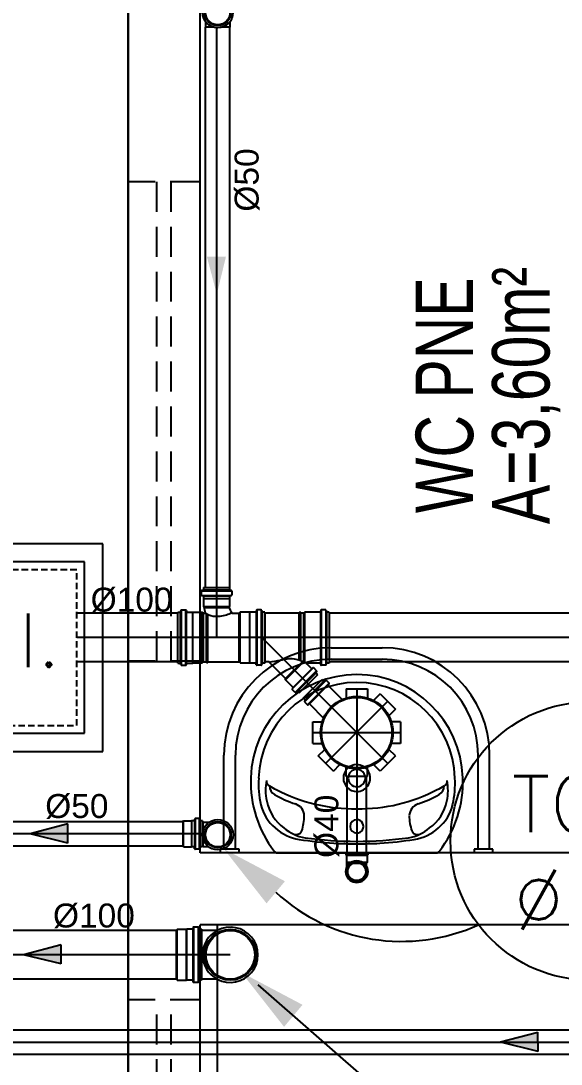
# Model space of a CAD drawing. Header units: millimetres. Extents: x 2502 to 4311, y 2007 to 3121.
# Drawn here: x 3259.9 to 3305, y 2608.3 to 2695.4 of the extents above; entities that cross this region are included whole.
import ezdxf
from ezdxf.enums import TextEntityAlignment as Align

# ---------------------------------------------------------------- set-up
doc = ezdxf.new("R2010")
doc.units = ezdxf.units.MM
doc.header["$LTSCALE"] = 20
doc.header["$MEASUREMENT"] = 0
doc.linetypes.add('HIDDEN', pattern=[0.375, 0.25, -0.125])
doc.linetypes.add('HIDDEN2', pattern=[0.1875, 0.125, -0.0625])
doc.layers.get('0').update_dxf_attribs({"linetype": 'CONTINUOUS'})
for name, color, linetype in [('A-PEN-08', 8, 'CONTINUOUS'), ('A-PEN-C', 4, 'CONTINUOUS'), ('AF', 5, 'CONTINUOUS'), ('Arq-mobiliário', 1, 'CONTINUOUS'), ('E-txt-g', 3, 'CONTINUOUS'), ('Esgoto', 5, 'CONTINUOUS'), ('HIDROGRAFIA', 4, 'CONTINUOUS'), ('Texto-Tubos', 7, 'CONTINUOUS'), ('TigreCad', 3, 'CONTINUOUS'), ('Tinterno', 9, 'CONTINUOUS')]:
    doc.layers.add(name, color=color, linetype=linetype)
doc.layers.add('E-Txt-W', color=7, linetype='CONTINUOUS', lineweight=20)
doc.styles.add('F2', font='swisscl.ttf')
doc.styles.add('R80', font='simplex.shx', dxfattribs={"height": 12})
doc.styles.add('REG60', font='romans.shx', dxfattribs={"width": 0.8, "height": 0.15})
doc.styles.add('REG80', font='romans.shx', dxfattribs={"width": 0.8, "height": 0.2})
doc.styles.add('ROMANS', font='romans', dxfattribs={"height": 0.1})
doc.styles.add('TCTUBOS-TXT', font='arial.ttf')
pattern_1 = [(180, (33306.334, -15184.04), (-1e-14, -30), []), (270, (33306.334, -15184.04), (30, -1e-14), [])]

# ---------------------------------------------------------------- blocks, each defined once
blk = doc.blocks.new('A$C734F529C')
at = {"layer": 'Arq-mobiliário', "color": 8}
for p, q in [((0.4095, 0.1493), (0.5559, 0.2958)), ((0.263, 0.0028), (0.4095, 0.1493))]:
    blk.add_line(p, q, dxfattribs=at)
for centre, radius, start, end in [((0.2762, 0.2812), 0.2776, 46.6825, 134.8182), ((0.2762, 0.2814), 0.2569, 46.659, 134.8143), ((0.2774, 0.2825), 0.2774, 135.1856, 223.3409), ((0.2774, 0.2825), 0.2569, 135.1856, 223.3409), ((0.2961, 0.2905), 0.2368, 31.5701, 48.6316), ((0.2665, 0.2669), 0.2947, 7.2583, 47.2045), ((0.3679, 0.3385), 0.1336, 32.812, 56.1269), ((0.4349, 0.4389), 0.0129, 349.0033, 55.1323), ((0.3239, 0.4604), 0.126, 347.9139, 349.0063), ((0.0234, 0.5449), 0.4378, 314.1199, 342.6649), ((0.1743, 0.4817), 0.2886, 333.4349, 345.4529), ((0.3239, 0.4604), 0.126, 338.6151, 347.9139), ((0.4282, 0.4158), 0.0263, 345.415, 44.5481), ((0.3837, 0.3474), 0.1155, 351.1496, 33.3797), ((0.4005, 0.3552), 0.114, 355.335, 31.3433), ((0.4619, 0.3375), 0.0331, 152.7418, 223.2182), ((0.3864, 0.3382), 0.1118, 324.1374, 355.6107), ((0.3955, 0.351), 0.1188, 323.3776, 357.5489), ((0.2716, 0.2872), 0.035, 134.9999, 314.9999), ((0.2716, 0.2872), 0.035, 314.9999, 134.9999), ((0.2716, 0.2872), 0.0225, 134.9999, 314.9999), ((0.2716, 0.2872), 0.0225, 314.9999, 134.9999), ((0.5262, 0.4036), 0.1254, 225.1396, 243.6358), ((0.4759, 0.3075), 0.0173, 262.2515, 332.4519), ((0.5489, 0.3029), 0.01, 314.9999, 7.2583), ((-0.2565, 0.8201), 0.9152, 314.7851, 323.2653), ((-0.3789, 0.9179), 1.0784, 318.9338, 323.7464), ((0.4749, 0.3003), 0.01, 243.6358, 262.2515), ((0.0138, 0.5354), 0.4378, 287.3349, 315.8799), ((0.3607, 0.1981), 0.0175, 134.9999, 314.9999), ((0.3607, 0.1981), 0.0175, 314.9999, 134.9999), ((-0.8918, 1.4293), 1.8018, 315.4777, 317.3863), ((-0.2613, 0.8153), 0.9152, 306.7345, 315.2147), ((-0.8706, 1.4506), 1.8018, 312.6135, 314.5221), ((0.1199, 0.1238), 0.0129, 214.8675, 280.9965), ((0.2202, 0.1909), 0.1336, 213.873, 237.1879), ((0.0983, 0.2349), 0.126, 280.9935, 282.0859), ((0.143, 0.1306), 0.0263, 225.4517, 284.5849), ((0.0983, 0.2349), 0.126, 282.0859, 291.3847), ((0.0771, 0.3844), 0.2886, 284.547, 296.565), ((0.2213, 0.0969), 0.0331, 46.7816, 117.258), ((0.1551, 0.0326), 0.1254, 26.364, 44.8603), ((-0.3591, 0.9376), 1.0784, 306.2535, 311.066), ((0.2919, 0.2923), 0.2947, 222.7953, 262.7416), ((0.2683, 0.2627), 0.2368, 221.3682, 238.4298), ((0.2206, 0.1724), 0.1118, 274.3891, 305.8624), ((0.2513, 0.0829), 0.0173, 297.5479, 7.7483), ((0.2585, 0.0838), 0.01, 7.7483, 26.364), ((0.2036, 0.1583), 0.114, 238.6565, 274.6648), ((0.2114, 0.1751), 0.1155, 236.6201, 278.8502), ((0.2078, 0.1633), 0.1188, 272.4509, 306.6222), ((0.2559, 0.0099), 0.01, 262.7416, 314.9999)]:
    blk.add_arc(centre, radius, start, end, dxfattribs=at)
blk = doc.blocks.new('TXT-AMB75')
at = {"layer": 'E-txt-g', "style": 'REG80', "width": 0.8, "flags": 8}
blk.add_attdef('TXT', text='', height=0.2, dxfattribs=at).set_placement((0.0055, 0.2964), align=Align.CENTER)
at = {"layer": 'E-Txt-W', "style": 'REG60', "width": 0.8, "flags": 8}
blk.add_attdef('TXT', text='', height=0.15, dxfattribs=at).set_placement((0.0055, 0.0271), align=Align.CENTER)
blk = doc.blocks.new('27150012p')
at = {"layer": 'TigreCad'}
for p, q in [((-22.5, 91.5), (-22.5, 72.1)), ((-22.5, 91.5), (22.5, 91.5)), ((22.5, 91.5), (22.5, 72.1)), ((-80.6, 48.8), (-48.8, 80.6)), ((-48.8, 80.6), (-35.1, 66.9)), ((48.8, 80.6), (35.1, 66.9)), ((48.8, 80.6), (80.6, 48.8)), ((-80.6, 48.8), (-66.9, 35.1)), ((80.6, 48.8), (66.9, 35.1)), ((-91.5, -22.5), (-91.5, 22.5)), ((-91.5, 22.5), (-72.1, 22.5)), ((111.4, 27.4), (70.4, 27.4)), ((112.7, 30.9), (112.4, 28.3)), ((122.4, 31.8), (113.7, 31.8)), ((113.7, 30.8), (113.7, -30.8)), ((122.4, 30.8), (122.4, -30.8)), ((123.4, 31.1), (124.2, 28.1)), ((129.5, 27.4), (125.1, 27.4)), ((129.5, 27.4), (129.5, -27.4)), ((-91.5, -22.5), (-72.1, -22.5)), ((-80.6, -48.8), (-66.9, -35.1)), ((80.6, -48.8), (66.9, -35.1)), ((111.4, -27.4), (70.4, -27.4)), ((112.7, -30.9), (112.4, -28.3)), ((122.4, -31.8), (113.7, -31.8)), ((123.4, -31.1), (124.2, -28.1)), ((129.5, -27.4), (125.1, -27.4)), ((-48.8, -80.6), (-80.6, -48.8)), ((80.6, -48.8), (48.8, -80.6)), ((-48.8, -80.6), (-35.1, -66.9)), ((-22.5, -91.5), (-22.5, -72.1)), ((22.5, -91.5), (22.5, -72.1)), ((48.8, -80.6), (35.1, -66.9)), ((22.5, -91.5), (-22.5, -91.5))]:
    blk.add_line(p, q, dxfattribs=at)
blk.add_circle((0, 0), 75.5, dxfattribs=at)
for centre, start, end in [((111.4, 28.4), 270, 355), ((113.7, 30.8), 90, 175), ((122.4, 30.8), 15, 90), ((125.1, 28.4), 195, 270), ((111.4, -28.4), 5, 90), ((113.7, -30.8), 185, 270), ((122.4, -30.8), 270, 345), ((125.1, -28.4), 90, 165)]:
    blk.add_arc(centre, 1, start, end, dxfattribs=at)
at = {"layer": 'Tinterno'}
for p, q in [((112.4, 27.4), (112.4, -27.4)), ((124.4, 27.4), (124.4, -27.4))]:
    blk.add_line(p, q, dxfattribs=at)
blk.add_circle((0, 0), 73.5, dxfattribs=at)
blk = doc.blocks.new('26277469p')
at = {"layer": 'TigreCad'}
for p, q in [((78, 50.8), (6, 50.8)), ((78, 50.8), (78.1, 52.3)), ((78, -46.9), (78, 50.8)), ((78.1, -46.9), (78.1, 52.3)), ((81.1, 52.3), (78.1, 52.3)), ((81.1, -47.9), (81.1, 52.3)), ((81.2, 50.8), (81.1, 52.3)), ((81.2, -48), (81.2, 50.8)), ((87.4, 50.8), (81.2, 50.8)), ((89.8, 53.2), (87.4, 50.8)), ((89.8, -51.8), (89.8, 53.2)), ((121.7, 53.2), (89.8, 53.2)), ((122.9, 56.7), (122.7, 54.2)), ((133.3, 57.6), (123.9, 57.6)), ((123.9, 56.6), (123.9, -56.7)), ((133.3, 56.6), (133.3, -56.7)), ((134.3, 56.9), (135.1, 54)), ((140.5, 53.2), (136.1, 53.2)), ((140.5, 53.2), (140.5, -53.3)), ((14.9, -50.8), (6, -50.8)), ((49.6, -85.4), (14.9, -50.8)), ((49.6, -88.3), (87.3, -50.5)), ((106.9, -63.4), (63.4, -106.9)), ((103.4, -64.8), (93.6, -55)), ((121.7, -53.3), (94.3, -53.3)), ((106.8, -63.1), (104.8, -64.8)), ((114.4, -69.4), (108.2, -63.2)), ((122.9, -56.7), (122.7, -54.2)), ((133.3, -57.7), (123.9, -57.7)), ((134.3, -56.9), (135.1, -54)), ((140.5, -53.3), (136.1, -53.3)), ((49.6, -88.3), (49.6, -85.4)), ((113.6, -70.1), (70.1, -113.6)), ((116.2, -77.5), (77.5, -116.2)), ((114.5, -70.6), (113, -73.3)), ((116.2, -77.5), (113.1, -74.5)), ((64.8, -103.4), (49.6, -88.3)), ((63.1, -106.8), (64.8, -104.8)), ((69.4, -114.4), (63.2, -108.2)), ((70.6, -114.5), (73.3, -113)), ((77.5, -116.2), (74.5, -113.1))]:
    blk.add_line(p, q, dxfattribs=at)
blk.add_lwpolyline([(15.8, -51.2, -0.013476), (38.9, -47.1, -0.106485), (67.2, -44.2, -0.09207), (93.5, -53.8, -0.112954)], format="xyb", dxfattribs=at)
for centre, start, end in [((121.7, 54.2), 270, 355), ((123.9, 56.6), 90, 175), ((133.3, 56.6), 15, 90), ((136.1, 54.2), 195, 270), ((14.9, -51.8), 34.2682, 90), ((94.3, -54.3), 90, 225), ((104.1, -64.1), 225, 310), ((107.4, -63.9), 45, 130), ((121.7, -54.3), 5, 90), ((123.9, -56.7), 185, 270), ((133.3, -56.7), 270, 345), ((136.1, -54.3), 90, 165), ((113.8, -73.8), 150, 225), ((113.6, -70.1), 330, 45), ((63.9, -107.4), 140, 225), ((64.1, -104.1), 320, 45), ((70.1, -113.6), 225, 300), ((73.8, -113.8), 45, 120)]:
    blk.add_arc(centre, 1, start, end, dxfattribs=at)
at = {"layer": 'Tinterno'}
for p, q in [((6, 50.8), (6, -50.8)), ((87.4, -50.6), (87.4, 50.8)), ((122.6, 53.2), (122.6, -53.3)), ((135.3, 53.2), (135.3, -53.3)), ((85.3, -49.6), (49.6, -85.4)), ((104.1, -65.4), (65.4, -104.1)), ((112.6, -73.9), (73.9, -112.6))]:
    blk.add_line(p, q, dxfattribs=at)
blk = doc.blocks.new('11031030p')
at = {"layer": 'TigreCad'}
for p, q in [((0, -53.3), (0, 53.2)), ((0, 53.2), (4.4, 53.2)), ((6.2, 56.9), (5.4, 54)), ((7.2, 57.6), (16.6, 57.6)), ((7.2, -56.7), (7.2, 56.6)), ((16.6, -56.7), (16.6, 56.6)), ((17.6, 56.7), (17.8, 54.2)), ((18.8, 53.2), (30.9, 53.2)), ((30.9, 53.2), (31.2, 53)), ((50.9, 53), (31.2, 53)), ((50.9, 53), (53.1, 50.8)), ((53.1, -50.8), (53.1, 50.8)), ((0, -53.3), (4.4, -53.3)), ((6.2, -56.9), (5.4, -54)), ((7.2, -57.7), (16.6, -57.7)), ((17.6, -56.7), (17.8, -54.2)), ((18.8, -53.3), (30.9, -53.3)), ((30.9, -53.3), (31.2, -53)), ((31.2, -53), (50.9, -53)), ((50.9, -53), (53.1, -50.8))]:
    blk.add_line(p, q, dxfattribs=at)
for centre, start, end in [((4.4, 54.2), 270, 345), ((7.2, 56.6), 90, 165), ((16.6, 56.6), 5, 90), ((18.8, 54.2), 185, 270), ((4.4, -54.2), 15, 90), ((7.2, -56.7), 195, 270), ((16.6, -56.7), 270, 355), ((18.8, -54.2), 90, 175)]:
    blk.add_arc(centre, 1, start, end, dxfattribs=at)
at = {"layer": 'Tinterno'}
for p, q in [((5.2, -53.3), (5.2, 53.2)), ((17.9, -53.3), (17.9, 53.2)), ((30.9, 53.2), (30.9, -53.3)), ((31.2, 53), (31.2, -53)), ((50.9, 53), (50.9, -53))]:
    blk.add_line(p, q, dxfattribs=at)
blk = doc.blocks.new('inp_cx')
for p, q in [((40, 40), (-40, 40)), ((-40, 40), (-40, -40)), ((40, -40), (40, 40)), ((-40, -40), (40, -40))]:
    blk.add_line(p, q)
at = {"color": 1, "linetype": 'Continuous', "ltscale": 0.5}
for p, q in [((33, 33), (-33, 33)), ((-33, 33), (-33, -33)), ((33, -33), (33, 33)), ((-33, -33), (33, -33))]:
    blk.add_line(p, q, dxfattribs=at)
at = {"color": 1, "linetype": 'HIDDEN', "ltscale": 0.5}
for p, q in [((30, 30), (-30, 30)), ((-30, 30), (-30, -30)), ((30, -30), (30, 30)), ((-30, -30), (30, -30))]:
    blk.add_line(p, q, dxfattribs=at)
at = {"style": 'R80'}
blk.add_text('C.I.', height=20.592, dxfattribs=at).set_placement((-19.56, -7.5))
blk = doc.blocks.new('j9n40d')
at = {"layer": 'TigreCad'}
for p, q in [((19, 21.8), (17.8, 20.6)), ((34, 21.8), (19, 21.8)), ((19, -21.8), (19, 21.8)), ((35, 22.8), (34, 21.8)), ((35, 22.8), (35, -22.8)), ((39, 22.8), (35, 22.8)), ((39, 22.8), (39, -22.8)), ((0, 20.6), (9.8, 20.6)), ((9.8, 20.6), (17.8, 20.6)), ((0, -20.6), (9.8, -20.6)), ((9.8, -20.6), (17.8, -20.6)), ((19, -21.8), (17.8, -20.6)), ((34, -21.8), (19, -21.8)), ((35, -22.8), (34, -21.8)), ((39, -22.8), (35, -22.8))]:
    blk.add_line(p, q, dxfattribs=at)
for radius, start, end in [(22.8, 64.6232, 295.3768), (20.6, 90, 270)]:
    blk.add_arc((0, 0), radius, start, end, dxfattribs=at)
at = {"layer": 'Tinterno'}
for p, q in [((34, 21.8), (34, -21.8)), ((17.8, 20.6), (17.8, -20.6))]:
    blk.add_line(p, q, dxfattribs=at)
blk.add_arc((0, 0), 21.8, 70.9009, 289.0991, dxfattribs=at)
blk = doc.blocks.new('j9n40s')
at = {"layer": 'TigreCad'}
for p, q in [((19, 21.8), (17.8, 20.6)), ((19, 12.6), (19, 21.8)), ((34, 21.8), (19, 21.8)), ((35, 22.8), (34, 21.8)), ((39, 22.8), (35, 22.8)), ((35, 22.8), (35, -22.8)), ((39, 22.8), (39, -22.8)), ((9.8, 20.6), (17.8, 20.6)), ((17.8, 20.6), (17.8, 14.3)), ((9.8, -20.6), (17.8, -20.6)), ((17.8, -20.6), (17.8, -14.3)), ((19, -21.8), (17.8, -20.6)), ((19, -12.6), (19, -21.8)), ((34, -21.8), (19, -21.8)), ((35, -22.8), (34, -21.8)), ((39, -22.8), (35, -22.8))]:
    blk.add_line(p, q, dxfattribs=at)
for radius in [22.8, 20]:
    blk.add_circle((0, 0), radius, dxfattribs=at)
at = {"layer": 'Tinterno'}
blk.add_line((34, 21.8), (34, -21.8), dxfattribs=at)
blk.add_circle((0, 0), 18.8, dxfattribs=at)
blk = doc.blocks.new('j9n50s')
at = {"layer": 'TigreCad'}
for p, q in [((19.2, 25.4), (30.3, 25.4)), ((19.2, -25.4), (30.3, -25.4))]:
    blk.add_line(p, q, dxfattribs=at)
for radius in [31.8, 27.4]:
    blk.add_circle((0, 0), radius, dxfattribs=at)
at = {"layer": 'Tinterno'}
for p, q in [((30.3, 25.4), (30.3, 9.7)), ((30.3, -9.7), (30.3, -25.4))]:
    blk.add_line(p, q, dxfattribs=at)
blk.add_circle((0, 0), 25.6, dxfattribs=at)
blk = doc.blocks.new('11030602p')
at = {"layer": 'TigreCad'}
for p, q in [((0, 27.3), (4.4, 27.3)), ((0, -27.3), (0, 27.3)), ((6.1, 31.1), (5.3, 28.1)), ((7.1, 31.8), (15.8, 31.8)), ((7.1, -30.8), (7.1, 30.8)), ((15.8, -30.8), (15.8, 30.8)), ((16.8, 30.9), (17.1, 28.3)), ((18.1, 27.3), (22.7, 27.3)), ((22.7, 27.3), (23, 27.1)), ((39.7, 27.1), (23, 27.1)), ((39.7, 27.1), (41.5, 25.3)), ((41.5, -25.4), (41.5, 25.3)), ((0, -27.3), (4.4, -27.3)), ((6.1, -31.1), (5.3, -28.1)), ((7.1, -31.8), (15.8, -31.8)), ((16.8, -30.9), (17.1, -28.3)), ((18.1, -27.3), (22.7, -27.3)), ((22.7, -27.3), (23, -27.1)), ((39.7, -27.1), (23, -27.1)), ((39.7, -27.1), (41.5, -25.4))]:
    blk.add_line(p, q, dxfattribs=at)
for centre, start, end in [((4.4, 28.4), 270, 345), ((7.1, 30.8), 90, 165), ((15.8, 30.8), 5, 90), ((18.1, 28.4), 185, 270), ((4.4, -28.3), 15, 90), ((7.1, -30.8), 195, 270), ((15.8, -30.8), 270, 355), ((18.1, -28.3), 90, 175)]:
    blk.add_arc(centre, 1, start, end, dxfattribs=at)
at = {"layer": 'Tinterno'}
for p, q in [((5.1, -27.3), (5.1, 27.3)), ((17.1, -27.3), (17.1, 27.3)), ((22.7, 27.3), (22.7, -27.3)), ((23, -27.1), (23, 27.1)), ((39.7, 27.1), (39.7, -27.1))]:
    blk.add_line(p, q, dxfattribs=at)
blk = doc.blocks.new('trn1050p')
at = {"layer": 'TigreCad'}
for p, q in [((-57.6, 73.2), (-57.6, 63.8)), ((-56.9, 74.2), (-54, 75)), ((-56.6, 73.2), (56.6, 73.2)), ((-53.3, 80.4), (-53.3, 76)), ((-53.3, 80.4), (53.2, 80.4)), ((53.2, 80.4), (53.2, 76)), ((56.9, 74.2), (54, 75)), ((57.6, 73.2), (57.6, 63.8)), ((-56.7, 62.8), (-54.2, 62.6)), ((-56.6, 63.8), (56.6, 63.8)), ((-53.3, 61.6), (-53.3, 49.5)), ((-53.3, 49.5), (53.2, 49.5)), ((-53.3, 49.5), (-53, 49.2)), ((-53, 49.2), (-53, 29.5)), ((53.2, 49.5), (53, 49.2)), ((53, 49.2), (53, 29.5)), ((53.2, 61.6), (53.2, 49.5)), ((56.7, 62.8), (54.2, 62.6)), ((-53, 29.5), (53, 29.5)), ((-53, 29.5), (-50.8, 27.3)), ((-50.8, 27.3), (-50.8, 21.1)), ((53, 29.5), (50.8, 27.3)), ((50.8, 27.3), (50.8, 24.3)), ((64.7, 27.1), (63.5, 26)), ((81.5, 27.1), (64.7, 27.1)), ((64.7, 27.1), (64.7, -27.1)), ((81.7, 27.3), (81.5, 27.1)), ((81.7, 27.3), (81.7, -27.4)), ((86.3, 27.3), (81.7, 27.3)), ((87.6, 30.9), (87.3, 28.3)), ((87.8, 30.8), (87.8, -30.8)), ((97.3, 31.8), (88.6, 31.8)), ((97.3, 30.8), (97.3, -30.8)), ((98.3, 31.1), (99.1, 28.1)), ((104.4, 27.3), (100, 27.3)), ((104.4, 27.3), (104.4, -27.4)), ((-50.8, 21.1), (-52.3, 21)), ((-52.3, 21), (49.3, 21)), ((-52.3, 21), (-52.3, 18)), ((-52.3, 18), (47.6, 18)), ((-50.8, 17.9), (-52.3, 18)), ((-50.8, 21.1), (49.4, 21.1)), ((-50.8, 17.9), (-50.8, -47.6)), ((50.8, -32.8), (50.8, -47.6)), ((64.7, -27.1), (63.6, -26.1)), ((81.5, -27.1), (64.7, -27.1)), ((81.7, -27.4), (81.5, -27.1)), ((86.3, -27.4), (81.7, -27.4)), ((87.6, -30.9), (87.3, -28.3)), ((97.3, -31.8), (88.6, -31.8)), ((98.3, -31.1), (99.1, -28.1)), ((104.4, -27.4), (100, -27.4))]:
    blk.add_line(p, q, dxfattribs=at)
blk.add_lwpolyline([(51.2, -32, -0.027298), (47.1, -21.2, -0.106485), (44.2, 7.1, -0.145484), (51.2, 23.5, -0.158336)], format="xyb", dxfattribs=at)
for centre, radius, start, end in [((-56.6, 73.2), 1, 105, 180), ((-54.2, 76), 1, 285, 0), ((54.2, 76), 1, 180, 255), ((56.6, 73.2), 1, 0, 75), ((-56.6, 63.8), 1, 180, 265), ((-54.2, 61.6), 1, 0, 85), ((54.2, 61.6), 1, 95, 180), ((56.6, 63.8), 1, 275, 0), ((51.8, 24.3), 1, 180, 286.0322), ((82, -80.8), 108.3, 99.8299, 106.0322), ((86.3, 28.4), 1, 270, 355), ((88.6, 30.8), 1, 90, 175), ((97.3, 30.8), 1, 15, 90), ((100, 28.4), 1, 195, 270), ((51.8, -32.8), 1, 122.215, 180), ((82, -80.8), 57.6, 108.588, 122.215), ((86.3, -28.4), 1, 5, 90), ((88.6, -30.8), 1, 185, 270), ((97.3, -30.8), 1, 270, 345), ((100, -28.4), 1, 90, 165)]:
    blk.add_arc(centre, radius, start, end, dxfattribs=at)
at = {"layer": 'Tinterno'}
for p, q in [((-53.3, 75.2), (53.2, 75.2)), ((-53.3, 62.5), (53.2, 62.5)), ((-53, 49.2), (53, 49.2)), ((-50.8, 27.3), (50.8, 27.3)), ((62.9, 25.3), (62.9, -26.4)), ((81.5, 27.1), (81.5, -27.1)), ((87.3, 27.3), (87.3, -27.4)), ((99.3, 27.3), (99.3, -27.4)), ((-50.8, 17.9), (47.5, 17.9)), ((-50.8, -47.6), (50.8, -47.6))]:
    blk.add_line(p, q, dxfattribs=at)
blk = doc.blocks.new('j9n100s')
at = {"layer": 'TigreCad'}
for p, q in [((27.3, 50.8), (60, 50.8)), ((27.3, -50.8), (60, -50.8))]:
    blk.add_line(p, q, dxfattribs=at)
blk.add_circle((0, 0), 53.2, dxfattribs=at)
for start, end in [(61.785, 298.215), (298.215, 61.785)]:
    blk.add_arc((0, 0), 57.7, start, end, dxfattribs=at)
at = {"layer": 'Tinterno'}
blk.add_line((60, -50.8), (60, 50.8), dxfattribs=at)
blk.add_circle((0, 0), 51, dxfattribs=at)

msp = doc.modelspace()

# ---------------------------------------------------------------- hatches: boundary and pattern name
at = {"layer": 'A-PEN-08'}
h = msp.add_hatch(dxfattribs=at)
h.set_pattern_fill('ANSI37,_O', color=256, scale=240, angle=135)
h.set_pattern_definition(pattern_1)
h.paths.add_polyline_path([(3268.887, 2506.1), (3268.887, 2474.1), (3274.887, 2474.1), (3274.887, 2475.3), (3274.887, 2506.1)])
h.paths.add_polyline_path([(3274.887, 2506.1), (3274.887, 2475.3), (3306.887, 2475.3, 0.403065)])
h.paths.add_polyline_path([(3278.096, 2482.937), (3278.084, 2494.947, -0.331371), (3280.084, 2496.947), (3283.871, 2496.947, -0.331371), (3285.871, 2494.947), (3285.883, 2482.936, -0.330378), (3283.871, 2480.936), (3280.084, 2480.936, -0.332506)], flags=16)
h.paths.add_polyline_path([(3274.887, 2541.948), (3274.887, 2506.1, -0.403065), (3306.887, 2475.3), (3306.887, 2474.1), (3274.887, 2474.1), (3274.887, 2467.748), (3382.887, 2467.748), (3382.887, 2541.948)])
h.paths.add_polyline_path([(3274.887, 2547.948), (3274.887, 2541.948), (3382.887, 2541.948), (3382.887, 2547.948)])
h.paths.add_polyline_path([(3334.887, 2619.948), (3334.887, 2547.948), (3340.887, 2547.948), (3340.887, 2619.948)])
h.paths.add_polyline_path([(3274.887, 2619.948), (3274.887, 2547.948), (3334.887, 2547.948), (3334.887, 2619.948)])
h.paths.add_polyline_path([(3340.887, 2619.948), (3340.887, 2547.948), (3382.887, 2547.948), (3382.887, 2619.948), (3360.887, 2619.948)])
h.paths.add_polyline_path([(3382.887, 2547.948), (3382.887, 2467.748), (3388.887, 2467.748), (3388.887, 2547.948)])
h.paths.add_polyline_path([(3382.887, 2619.948), (3382.887, 2547.948), (3388.887, 2547.948), (3388.887, 2619.948)])
h.paths.add_polyline_path([(3360.887, 2625.948), (3360.887, 2619.948), (3382.887, 2619.948), (3382.887, 2625.948)])
h.paths.add_polyline_path([(3360.887, 2697.948), (3360.887, 2625.948), (3382.887, 2625.948), (3382.887, 2697.948)])
h.paths.add_polyline_path([(3382.887, 2697.948), (3382.887, 2625.948), (3388.887, 2625.948), (3388.887, 2697.948)])
h.paths.add_polyline_path([(3382.887, 2625.948), (3382.887, 2619.948), (3388.887, 2619.948), (3388.887, 2625.948)])
h.paths.add_polyline_path([(3388.887, 2625.948), (3388.887, 2619.948), (3542.887, 2619.948), (3542.887, 2522.948), (3545.687, 2522.948), (3545.687, 2642.948), (3542.887, 2642.948), (3542.887, 2625.948)])
h.paths.add_polyline_path([(3388.887, 2697.948), (3388.887, 2625.948), (3488.887, 2625.948), (3488.887, 2697.948), (3460.887, 2697.948)])
h.paths.add_polyline_path([(3442.64, 2658.566, -1), (3442.64, 2654.043, -1)], flags=16)
h.paths.add_polyline_path([(3388.887, 2619.948), (3388.887, 2467.748), (3488.887, 2467.748), (3488.887, 2619.948)])
h.paths.add_polyline_path([(3488.887, 2619.948), (3488.887, 2467.748), (3494.887, 2467.748), (3494.887, 2619.948)])
h.paths.add_polyline_path([(3488.887, 2697.948), (3488.887, 2625.948), (3494.887, 2625.948), (3494.887, 2697.948)])
h.paths.add_polyline_path([(3494.887, 2697.948), (3494.887, 2625.948), (3542.887, 2625.948), (3542.887, 2642.948), (3542.887, 2697.948)])
h.paths.add_polyline_path([(3546.887, 2642.948), (3546.887, 2522.948), (3548.887, 2522.948), (3548.887, 2642.948)])
h.paths.add_polyline_path([(3285.683, 2482.001), (3285.683, 2494.002), (3278.1, 2494.002), (3278.1, 2482.001)], flags=24)
h.paths.add_polyline_path([(3276.952, 2517.408), (3267.031, 2517.408), (3267.031, 2507.285), (3276.952, 2507.285)], flags=9)
h.paths.add_polyline_path([(3371.976, 2459.683), (3371.976, 2469.604), (3361.854, 2469.604), (3361.854, 2459.683)], flags=9)
h.paths.add_polyline_path([(3371.966, 2576.376), (3371.966, 2589.304), (3361.844, 2589.304), (3361.844, 2576.376)], flags=24)
h.paths.add_polyline_path([(3371.976, 2695.883), (3371.976, 2705.804), (3361.854, 2705.804), (3361.854, 2695.883)], flags=9)
h.paths.add_polyline_path([(3436.704, 2649.089), (3436.704, 2680.574), (3428.131, 2680.574), (3428.131, 2649.089)], flags=24)
h.paths.add_polyline_path([(3429.352, 2640.31), (3429.352, 2689.573), (3421.864, 2689.573), (3421.864, 2640.31)], flags=24)
h.paths.add_polyline_path([(3421.366, 2637.476), (3421.366, 2694.098), (3403.589, 2694.098), (3403.589, 2637.476)], flags=24)
h.paths.add_polyline_path([(3442.552, 2661.767), (3442.552, 2673.273), (3435.189, 2673.273), (3435.189, 2661.767)], flags=24)
h.paths.add_polyline_path([(3415.351, 2517.398), (3402.423, 2517.398), (3402.423, 2507.276), (3415.351, 2507.276)], flags=24)
h = msp.add_hatch(dxfattribs=at)
h.set_pattern_fill('ANSI37,_O', color=256, scale=240, angle=135)
h.set_pattern_definition(pattern_1)
h.paths.add_polyline_path([(3268.887, 2506.1), (3268.887, 2474.1), (3274.887, 2474.1), (3274.887, 2475.3), (3274.887, 2506.1)])
h.paths.add_polyline_path([(3274.887, 2506.1), (3274.887, 2475.3), (3306.887, 2475.3, 0.403065)])
h.paths.add_polyline_path([(3278.096, 2482.937), (3278.084, 2494.947, -0.331371), (3280.084, 2496.947), (3283.871, 2496.947, -0.331371), (3285.871, 2494.947), (3285.883, 2482.936, -0.330378), (3283.871, 2480.936), (3280.084, 2480.936, -0.332506)], flags=16)
h.paths.add_polyline_path([(3274.887, 2541.948), (3274.887, 2506.1, -0.403065), (3306.887, 2475.3), (3306.887, 2474.1), (3274.887, 2474.1), (3274.887, 2467.748), (3382.887, 2467.748), (3382.887, 2541.948)])
h.paths.add_polyline_path([(3274.887, 2547.948), (3274.887, 2541.948), (3382.887, 2541.948), (3382.887, 2547.948)])
h.paths.add_polyline_path([(3334.887, 2619.948), (3334.887, 2547.948), (3340.887, 2547.948), (3340.887, 2619.948)])
h.paths.add_polyline_path([(3274.887, 2619.948), (3274.887, 2547.948), (3334.887, 2547.948), (3334.887, 2619.948)])
h.paths.add_polyline_path([(3340.887, 2619.948), (3340.887, 2547.948), (3382.887, 2547.948), (3382.887, 2619.948), (3360.887, 2619.948)])
h.paths.add_polyline_path([(3382.887, 2547.948), (3382.887, 2467.748), (3388.887, 2467.748), (3388.887, 2547.948)])
h.paths.add_polyline_path([(3382.887, 2619.948), (3382.887, 2547.948), (3388.887, 2547.948), (3388.887, 2619.948)])
h.paths.add_polyline_path([(3360.887, 2625.948), (3360.887, 2619.948), (3382.887, 2619.948), (3382.887, 2625.948)])
h.paths.add_polyline_path([(3360.887, 2697.948), (3360.887, 2625.948), (3382.887, 2625.948), (3382.887, 2697.948)])
h.paths.add_polyline_path([(3382.887, 2697.948), (3382.887, 2625.948), (3388.887, 2625.948), (3388.887, 2697.948)])
h.paths.add_polyline_path([(3382.887, 2625.948), (3382.887, 2619.948), (3388.887, 2619.948), (3388.887, 2625.948)])
h.paths.add_polyline_path([(3388.887, 2625.948), (3388.887, 2619.948), (3542.887, 2619.948), (3542.887, 2522.948), (3545.687, 2522.948), (3545.687, 2642.948), (3542.887, 2642.948), (3542.887, 2625.948)])
h.paths.add_polyline_path([(3388.887, 2697.948), (3388.887, 2625.948), (3488.887, 2625.948), (3488.887, 2697.948), (3460.887, 2697.948)])
h.paths.add_polyline_path([(3442.64, 2658.566, -1), (3442.64, 2654.043, -1)], flags=16)
h.paths.add_polyline_path([(3388.887, 2619.948), (3388.887, 2467.748), (3488.887, 2467.748), (3488.887, 2619.948)])
h.paths.add_polyline_path([(3488.887, 2619.948), (3488.887, 2467.748), (3494.887, 2467.748), (3494.887, 2619.948)])
h.paths.add_polyline_path([(3488.887, 2697.948), (3488.887, 2625.948), (3494.887, 2625.948), (3494.887, 2697.948)])
h.paths.add_polyline_path([(3494.887, 2697.948), (3494.887, 2625.948), (3542.887, 2625.948), (3542.887, 2642.948), (3542.887, 2697.948)])
h.paths.add_polyline_path([(3546.887, 2642.948), (3546.887, 2522.948), (3548.887, 2522.948), (3548.887, 2642.948)])
h.paths.add_polyline_path([(3285.683, 2482.001), (3285.683, 2494.002), (3278.1, 2494.002), (3278.1, 2482.001)], flags=24)
h.paths.add_polyline_path([(3276.952, 2517.408), (3267.031, 2517.408), (3267.031, 2507.285), (3276.952, 2507.285)], flags=9)
h.paths.add_polyline_path([(3371.976, 2459.683), (3371.976, 2469.604), (3361.854, 2469.604), (3361.854, 2459.683)], flags=9)
h.paths.add_polyline_path([(3371.966, 2576.376), (3371.966, 2589.304), (3361.844, 2589.304), (3361.844, 2576.376)], flags=24)
h.paths.add_polyline_path([(3371.976, 2695.883), (3371.976, 2705.804), (3361.854, 2705.804), (3361.854, 2695.883)], flags=9)
h.paths.add_polyline_path([(3436.704, 2649.089), (3436.704, 2680.574), (3428.131, 2680.574), (3428.131, 2649.089)], flags=24)
h.paths.add_polyline_path([(3429.352, 2640.31), (3429.352, 2689.573), (3421.864, 2689.573), (3421.864, 2640.31)], flags=24)
h.paths.add_polyline_path([(3421.366, 2637.476), (3421.366, 2694.098), (3403.589, 2694.098), (3403.589, 2637.476)], flags=24)
h.paths.add_polyline_path([(3442.552, 2661.767), (3442.552, 2673.273), (3435.189, 2673.273), (3435.189, 2661.767)], flags=24)
h.paths.add_polyline_path([(3415.351, 2517.398), (3402.423, 2517.398), (3402.423, 2507.276), (3415.351, 2507.276)], flags=24)
at = {"layer": 'AF'}
h = msp.add_hatch(color=256, dxfattribs=at)
h.paths.add_polyline_path([(3276.284, 2672.562), (3276.254, 2675.705), (3275.457, 2675.697)])
h.paths.add_polyline_path([(3276.284, 2672.562), (3277.05, 2675.713), (3276.254, 2675.705)])
h = msp.add_hatch(color=256, dxfattribs=at)
h.paths.add_polyline_path([(3276.284, 2672.562), (3276.254, 2675.705), (3275.457, 2675.697)])
h.paths.add_polyline_path([(3276.284, 2672.562), (3277.05, 2675.713), (3276.254, 2675.705)])
h = msp.add_hatch(color=256, dxfattribs=at)
h.paths.add_polyline_path([(3260.702, 2627.53), (3263.845, 2627.56), (3263.837, 2628.357)])
h.paths.add_polyline_path([(3260.702, 2627.53), (3263.853, 2626.763), (3263.845, 2627.56)])
h = msp.add_hatch(color=256, dxfattribs=at)
h.paths.add_polyline_path([(3260.702, 2627.53), (3263.845, 2627.56), (3263.837, 2628.357)])
h.paths.add_polyline_path([(3260.702, 2627.53), (3263.853, 2626.763), (3263.845, 2627.56)])
h = msp.add_hatch(color=256, dxfattribs=at)
h.paths.add_polyline_path([(3260.149, 2617.439), (3263.292, 2617.469), (3263.285, 2618.265)])
h.paths.add_polyline_path([(3260.149, 2617.439), (3263.3, 2616.672), (3263.292, 2617.469)])
h = msp.add_hatch(color=256, dxfattribs=at)
h.paths.add_polyline_path([(3260.149, 2617.439), (3263.292, 2617.469), (3263.285, 2618.265)])
h.paths.add_polyline_path([(3260.149, 2617.439), (3263.3, 2616.672), (3263.292, 2617.469)])
h = msp.add_hatch(color=256, dxfattribs=at)
h.paths.add_polyline_path([(3299.957, 2610.138), (3303.1, 2610.168), (3303.092, 2610.965)])
h.paths.add_polyline_path([(3299.957, 2610.138), (3303.108, 2609.371), (3303.1, 2610.168)])
h = msp.add_hatch(color=256, dxfattribs=at)
h.paths.add_polyline_path([(3299.957, 2610.138), (3303.1, 2610.168), (3303.092, 2610.965)])
h.paths.add_polyline_path([(3299.957, 2610.138), (3303.108, 2609.371), (3303.1, 2610.168)])

# ---------------------------------------------------------------- linework, layer by layer
at = {"layer": 'A-PEN-08', "linetype": 'Continuous', "ltscale": 0.35}
for p, q in [((3268.887, 2506.1), (3268.887, 2697.948)), ((3268.887, 2506.1), (3268.887, 2697.948)), ((3274.887, 2625.948), (3274.887, 2697.948)), ((3274.887, 2625.948), (3274.887, 2697.948)), ((3354.887, 2625.948), (3274.887, 2625.948)), ((3354.887, 2625.948), (3274.887, 2625.948)), ((3274.887, 2506.1), (3274.887, 2619.948)), ((3360.887, 2619.948), (3274.887, 2619.948)), ((3274.887, 2506.1), (3274.887, 2619.948)), ((3360.887, 2619.948), (3274.887, 2619.948))]:
    msp.add_line(p, q, dxfattribs=at)
at = {"layer": 'A-PEN-08', "linetype": 'HIDDEN2'}
for p, q in [((3274.887, 2681.948), (3268.887, 2681.948)), ((3274.887, 2681.948), (3268.887, 2681.948)), ((3271.287, 2641.948), (3271.287, 2681.948)), ((3271.287, 2641.948), (3271.287, 2681.948)), ((3272.487, 2641.948), (3272.487, 2681.948)), ((3272.487, 2641.948), (3272.487, 2681.948)), ((3274.887, 2641.948), (3268.887, 2641.948)), ((3274.887, 2641.948), (3268.887, 2641.948)), ((3274.887, 2613.677), (3268.887, 2613.677)), ((3274.887, 2613.677), (3268.887, 2613.677)), ((3271.287, 2553.717), (3271.287, 2613.677)), ((3271.287, 2553.717), (3271.287, 2613.677)), ((3272.487, 2553.717), (3272.487, 2613.677)), ((3272.487, 2553.717), (3272.487, 2613.677))]:
    msp.add_line(p, q, dxfattribs=at)
at = {"layer": 'A-PEN-08'}
for p, q in [((3285.842, 2643.068), (3290.097, 2643.068)), ((3285.842, 2643.068), (3290.097, 2643.068)), ((3285.842, 2642.108), (3290.097, 2642.108)), ((3285.842, 2642.108), (3290.097, 2642.108)), ((3276.882, 2626.268), (3276.882, 2634.108)), ((3276.882, 2626.268), (3276.882, 2634.108)), ((3277.842, 2626.268), (3277.842, 2634.108)), ((3277.842, 2626.268), (3277.842, 2634.108)), ((3298.097, 2626.268), (3298.097, 2634.108)), ((3298.097, 2626.268), (3298.097, 2634.108)), ((3299.057, 2626.268), (3299.057, 2634.108)), ((3299.057, 2626.268), (3299.057, 2634.108))]:
    msp.add_line(p, q, dxfattribs=at)
at = {"layer": 'A-PEN-08', "ltscale": 0.05}
for p, q in [((3276.566, 2626.268), (3276.566, 2625.948)), ((3278.145, 2626.268), (3276.566, 2626.268)), ((3276.566, 2626.268), (3276.566, 2625.948)), ((3278.145, 2626.268), (3276.566, 2626.268)), ((3278.145, 2625.948), (3278.145, 2626.268)), ((3278.145, 2625.948), (3278.145, 2626.268)), ((3297.757, 2626.268), (3297.757, 2625.948)), ((3299.336, 2626.268), (3297.757, 2626.268)), ((3297.757, 2626.268), (3297.757, 2625.948)), ((3299.336, 2626.268), (3297.757, 2626.268)), ((3299.336, 2625.948), (3299.336, 2626.268)), ((3299.336, 2625.948), (3299.336, 2626.268))]:
    msp.add_line(p, q, dxfattribs=at)
at = {"layer": 'A-PEN-08', "linetype": 'Continuous', "ltscale": 0.35}
msp.add_lwpolyline([(3542.887, 2897.748), (3268.887, 2897.748), (3268.887, 2506.1)], dxfattribs=at)
msp.add_lwpolyline([(3542.887, 2897.748), (3268.887, 2897.748), (3268.887, 2506.1)], dxfattribs=at)
at = {"layer": 'A-PEN-08'}
for centre, radius, start, end in [((3285.842, 2634.108), 8.96, 90, 180), ((3285.842, 2634.108), 8.96, 90, 180), ((3290.097, 2634.108), 8.96, 0, 90), ((3290.097, 2634.108), 8.96, 0, 90), ((3285.842, 2634.108), 8, 90, 180), ((3285.842, 2634.108), 8, 90, 180), ((3290.097, 2634.108), 8, 0, 90), ((3290.097, 2634.108), 8, 0, 90)]:
    msp.add_arc(centre, radius, start, end, dxfattribs=at)
at = {"layer": 'A-PEN-C'}
msp.add_line((3279.71, 2614.923), (3295.186, 2601.451), dxfattribs=at)
msp.add_line((3279.71, 2614.923), (3295.186, 2601.451), dxfattribs=at)
msp.add_circle((3307.402, 2626.937), 11.606, dxfattribs=at)
msp.add_circle((3307.402, 2626.937), 11.606, dxfattribs=at)
msp.add_arc((3291.716, 2634.1), 15.54, 227.43259, 294.4007, dxfattribs=at)
msp.add_arc((3291.716, 2634.1), 15.54, 227.43259, 294.4007, dxfattribs=at)
for points in [[(3276.882, 2626.268), (3281.974, 2623.576), (3280.434, 2621.733)], [(3276.882, 2626.268), (3281.974, 2623.576), (3280.434, 2621.733)], [(3278.347, 2615.96), (3283.439, 2613.268), (3281.899, 2611.426)], [(3278.347, 2615.96), (3283.439, 2613.268), (3281.899, 2611.426)]]:
    msp.add_solid(points, dxfattribs=at)
at = {"layer": 'AF'}
for p, q in [((3263.838, 2628.357), (3260.702, 2627.53)), ((3263.838, 2628.357), (3260.702, 2627.53)), ((3263.853, 2626.763), (3263.837, 2628.363)), ((3263.853, 2626.763), (3263.837, 2628.363)), ((3263.853, 2626.763), (3260.702, 2627.53)), ((3263.853, 2626.763), (3260.702, 2627.53)), ((3263.285, 2618.266), (3260.149, 2617.439)), ((3263.285, 2618.266), (3260.149, 2617.439)), ((3263.3, 2616.672), (3263.284, 2618.272)), ((3263.3, 2616.672), (3263.284, 2618.272)), ((3263.3, 2616.672), (3260.149, 2617.439)), ((3263.3, 2616.672), (3260.149, 2617.439)), ((3303.093, 2610.965), (3299.957, 2610.138)), ((3303.093, 2610.965), (3299.957, 2610.138)), ((3303.108, 2609.371), (3303.092, 2610.971)), ((3303.108, 2609.371), (3303.092, 2610.971)), ((3303.108, 2609.371), (3299.957, 2610.138)), ((3303.108, 2609.371), (3299.957, 2610.138))]:
    msp.add_line(p, q, dxfattribs=at)
at = {"layer": 'Esgoto'}
for p, q in [((3276.288, 2643.912), (3276.288, 2694.877)), ((3276.288, 2643.912), (3276.288, 2694.877)), ((3343.911, 2643.912), (3264.592, 2643.912)), ((3343.911, 2643.912), (3264.592, 2643.912)), ((3275.096, 2627.53), (3236.498, 2627.53)), ((3275.096, 2627.53), (3236.498, 2627.53)), ((3277.409, 2617.439), (3229.491, 2617.439)), ((3277.409, 2617.439), (3229.491, 2617.439)), ((3247.646, 2610.138), (3334.579, 2610.138)), ((3247.646, 2610.138), (3334.579, 2610.138))]:
    msp.add_line(p, q, dxfattribs=at)
at = {"layer": 'Esgoto', "linetype": 'Continuous'}
for p, q in [((3290.557, 2633.397), (3280.042, 2643.912)), ((3290.557, 2633.397), (3280.042, 2643.912)), ((3287.969, 2639.645), (3287.969, 2625.948)), ((3287.969, 2639.645), (3287.969, 2625.948)), ((3285.434, 2633.486), (3290.557, 2638.61)), ((3285.434, 2633.486), (3290.557, 2638.61)), ((3284.309, 2635.985), (3291.555, 2635.985)), ((3284.309, 2635.985), (3291.555, 2635.985))]:
    msp.add_line(p, q, dxfattribs=at)
at = {"layer": 'TigreCad'}
for p, q in [((3275.346, 2648.088), (3275.346, 2694.867)), ((3275.346, 2648.088), (3275.346, 2694.867)), ((3277.374, 2648.088), (3277.374, 2694.867)), ((3277.374, 2648.088), (3277.374, 2694.867)), ((3273.038, 2645.944), (3264.592, 2645.944)), ((3273.038, 2645.944), (3264.592, 2645.944)), ((3339.387, 2645.944), (3285.662, 2645.944)), ((3339.387, 2645.944), (3285.662, 2645.944)), ((3273.038, 2641.88), (3264.592, 2641.88)), ((3273.038, 2641.88), (3264.592, 2641.88)), ((3339.387, 2641.88), (3285.662, 2641.88)), ((3339.387, 2641.88), (3285.662, 2641.88)), ((3287.169, 2625.948), (3287.169, 2632.325)), ((3287.169, 2625.948), (3287.169, 2632.325)), ((3288.769, 2625.948), (3288.769, 2632.325)), ((3288.769, 2625.948), (3288.769, 2632.325)), ((3273.436, 2628.544), (3238.585, 2628.544)), ((3273.436, 2628.544), (3238.585, 2628.544)), ((3273.436, 2626.516), (3238.533, 2626.516)), ((3273.436, 2626.516), (3238.533, 2626.516)), ((3272.885, 2619.471), (3229.491, 2619.471)), ((3272.885, 2619.471), (3229.491, 2619.471)), ((3272.885, 2615.407), (3229.491, 2615.407)), ((3272.885, 2615.407), (3229.491, 2615.407)), ((3332.095, 2611.152), (3249.67, 2611.152)), ((3332.095, 2611.152), (3249.67, 2611.152)), ((3332.095, 2609.124), (3249.67, 2609.124)), ((3332.095, 2609.124), (3249.67, 2609.124))]:
    msp.add_line(p, q, dxfattribs=at)

# ---------------------------------------------------------------- block references
at = {"layer": 'A-PEN-08'}
ref = msp.add_blockref('TXT-AMB75', (3306.328, 2664.165), dxfattribs=dict(at, xscale=-29.16, yscale=29.16, zscale=29.16, rotation=90))
ref.add_attrib('TXT', 'WC PNE', dxfattribs={"layer": 'E-txt-g', "color": 2, "height": 4.8, "rotation": 90, "style": 'F2'}).set_placement((3297.684, 2664.132), align=Align.CENTER)
ref.add_attrib('TXT', 'A=3,60m²', dxfattribs={"layer": 'E-Txt-W', "height": 4.8, "rotation": 90, "style": 'F2'}).set_placement((3304.062, 2664.116), align=Align.CENTER)
ref = msp.add_blockref('TXT-AMB75', (3306.328, 2664.165), dxfattribs=dict(at, xscale=-29.16, yscale=29.16, zscale=29.16, rotation=90))
ref.add_attrib('TXT', 'WC PNE', dxfattribs={"layer": 'E-txt-g', "color": 2, "height": 4.8, "rotation": 90, "style": 'F2'}).set_placement((3297.684, 2664.132), align=Align.CENTER)
ref.add_attrib('TXT', 'A=3,60m²', dxfattribs={"layer": 'E-Txt-W', "height": 4.8, "rotation": 90, "style": 'F2'}).set_placement((3304.062, 2664.116), align=Align.CENTER)
at = {"layer": 'A-PEN-08', "xscale": 32.00000000000001, "yscale": 32.00000000000001, "zscale": 32.00000000000001, "rotation": 315.0000892457664}
msp.add_blockref('A$C734F529C', (3275.326, 2631.834), dxfattribs=at)
msp.add_blockref('A$C734F529C', (3275.326, 2631.834), dxfattribs=at)
at = {"layer": 'Esgoto', "xscale": 0.04, "yscale": 0.04, "zscale": 0.04, "rotation": 180}
for name, p in [('11031030p', (3280.282, 2643.912)), ('11031030p', (3280.282, 2643.912)), ('11030602p', (3275.096, 2627.53)), ('11030602p', (3275.096, 2627.53)), ('11031030p', (3275.009, 2617.439)), ('11031030p', (3275.009, 2617.439))]:
    msp.add_blockref(name, p, dxfattribs=at)
at = {"layer": 'HIDROGRAFIA', "xscale": 0.2165999993982479, "yscale": 0.2165999993916815, "zscale": 0.21659999939352}
msp.add_blockref('inp_cx', (3258.094, 2643.074), dxfattribs=at)
msp.add_blockref('inp_cx', (3258.094, 2643.074), dxfattribs=at)
at = {"layer": 'TigreCad', "yscale": 0.04, "zscale": 0.04}
for name, p, xscale, rotation in [('j9n50s', (3276.36, 2696.079), 0.04, 270), ('j9n50s', (3276.36, 2696.079), 0.04, 270), ('trn1050p', (3276.254, 2643.912), 0.04, 90), ('trn1050p', (3276.254, 2643.912), 0.04, 90), ('27150012p', (3287.969, 2635.985), 0.04000000000000001, 134.9999999999112), ('27150012p', (3287.969, 2635.985), 0.04000000000000001, 134.9999999999112), ('j9n50s', (3276.369, 2627.46), 0.04, 180), ('j9n50s', (3276.369, 2627.46), 0.04, 180), ('j9n40d', (3287.969, 2624.388), 0.04, 89.9999999997951), ('j9n40d', (3287.969, 2624.388), 0.04, 89.9999999997951), ('j9n40s', (3287.969, 2624.388), 0.04, 90.00000000417548), ('j9n40s', (3287.969, 2624.388), 0.04, 90.00000000417548), ('j9n100s', (3277.409, 2617.439), 0.04, 180), ('j9n100s', (3277.409, 2617.439), 0.04, 180)]:
    msp.add_blockref(name, p, dxfattribs=dict(at, xscale=xscale, rotation=rotation))
at = {"layer": 'TigreCad', "xscale": 0.04, "yscale": 0.04, "zscale": 0.04}
msp.add_blockref('26277469p', (3280.042, 2643.912), dxfattribs=at)
msp.add_blockref('26277469p', (3280.042, 2643.912), dxfattribs=at)

# ---------------------------------------------------------------- texts
at = {"layer": 'A-PEN-C', "style": 'ROMANS'}
for s, height, p in [('TQ03', 4.68, (3308.724, 2627.679)), ('TQ03', 4.68, (3308.724, 2627.679)), ('%%C50', 4.987, (3307.43, 2619.552)), ('%%C50', 4.987, (3307.43, 2619.552))]:
    msp.add_text(s, height=height, dxfattribs=at).set_placement(p, align=Align.CENTER)
at = {"layer": 'Texto-Tubos', "style": 'TCTUBOS-TXT'}
for s, p in [('%%C50', (3279.773, 2682.1)), ('%%C50', (3279.773, 2682.1)), ('%%C40', (3286.43, 2628.161)), ('%%C40', (3286.43, 2628.161))]:
    msp.add_text(s, height=2, rotation=90, dxfattribs=at).set_placement(p, align=Align.CENTER)
for s, p in [('%%C100', (3269.17, 2646.08)), ('%%C100', (3269.17, 2646.08)), ('%%C50', (3264.599, 2628.855)), ('%%C50', (3264.599, 2628.855)), ('%%C100', (3266.024, 2619.717)), ('%%C100', (3266.024, 2619.717))]:
    msp.add_text(s, height=2, dxfattribs=at).set_placement(p, align=Align.CENTER)

doc.saveas('drawing.dxf')
